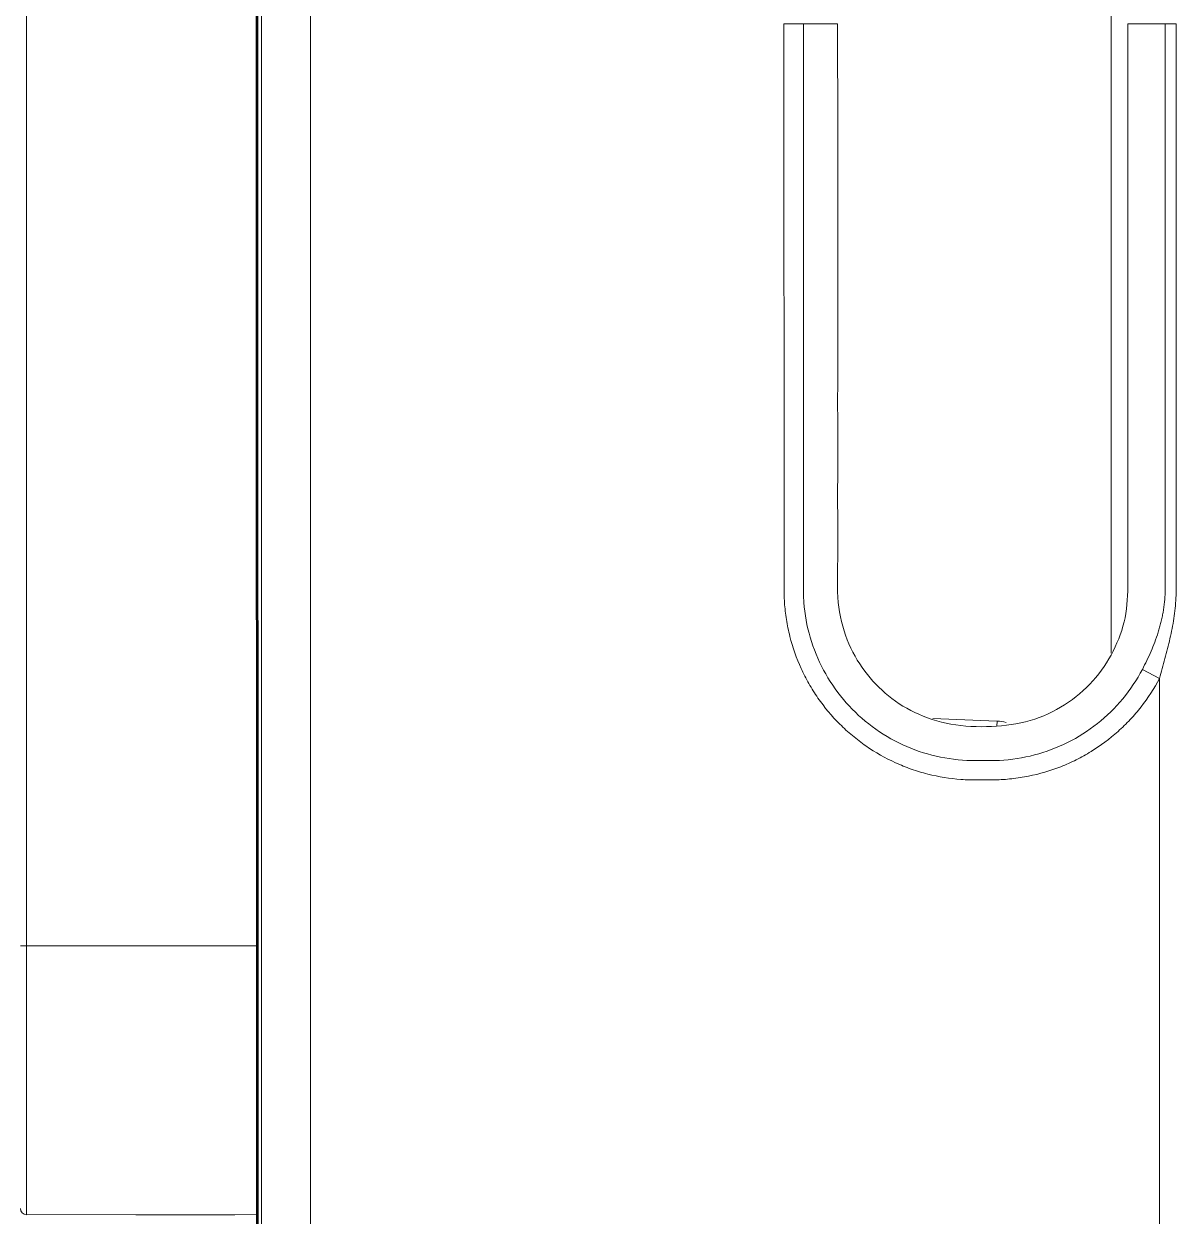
# Model space of a CAD drawing. Header units: millimetres. Extents: x -159872 to 386485, y -250577 to 158966.
# Drawn here: x 370471.3 to 370565.6, y 2998.9 to 3096.6 of the extents above; entities that cross this region are included whole.
import ezdxf

# ---------------------------------------------------------------- set-up
doc = ezdxf.new("R2010")
doc.units = ezdxf.units.MM
doc.layers.add('LDS-equipment-kitchen equipment', color=3, linetype='Continuous', lineweight=13)

# ---------------------------------------------------------------- blocks, each defined once
blk = doc.blocks.new('Group-335')
at = {"layer": 'LDS-equipment-kitchen equipment', "lineweight": 5}
for p, q in [((309816.807, 39406.402), (309816.779, 39701.725)), ((309816.807, 39406.402), (309816.779, 39701.725)), ((309816.779, 39701.697), (309816.807, 39406.434)), ((309816.779, 39701.697), (309816.807, 39406.434)), ((309816.828, 39701.653), (309816.855, 39406.478)), ((309816.828, 39701.653), (309816.855, 39406.478)), ((309816.91, 39701.586), (309816.937, 39406.545)), ((309816.91, 39701.586), (309816.937, 39406.545)), ((309817.206, 39701.338), (309817.234, 39406.791)), ((309817.206, 39701.338), (309817.234, 39406.791)), ((309821.23, 39406.79), (309821.203, 39701.337)), ((309821.23, 39406.79), (309821.203, 39701.337)), ((309797.986, 39478.564), (309797.972, 39629.564)), ((309797.986, 39478.564), (309797.972, 39629.564)), ((309886.782, 39502.536), (309886.772, 39605.538)), ((309886.782, 39502.536), (309886.772, 39605.538)), ((309859.988, 39554.071), (309859.988, 39554.068)), ((309859.988, 39554.071), (309859.988, 39554.068)), ((309859.988, 39554.066), (309859.988, 39554.069)), ((309859.988, 39554.066), (309859.988, 39554.069)), ((309859.988, 39554.066), (309861.572, 39554.066)), ((309859.988, 39554.066), (309861.572, 39554.066)), ((309861.573, 39554.068), (309859.989, 39554.068)), ((309861.573, 39554.068), (309859.989, 39554.068)), ((309861.573, 39554.068), (309861.573, 39554.071)), ((309861.573, 39554.068), (309861.573, 39554.071)), ((309861.573, 39554.068), (309864.37, 39554.068)), ((309861.573, 39554.068), (309861.573, 39554.064)), ((309861.573, 39554.068), (309864.37, 39554.068)), ((309861.573, 39554.068), (309861.573, 39554.064)), ((309864.37, 39554.066), (309861.573, 39554.066)), ((309864.37, 39554.066), (309861.573, 39554.066)), ((309864.384, 39554.066), (309864.366, 39554.066)), ((309864.384, 39554.066), (309864.366, 39554.066)), ((309864.37, 39554.068), (309864.384, 39554.068)), ((309864.37, 39554.068), (309864.384, 39554.068)), ((309888.141, 39554.069), (309888.152, 39554.069)), ((309888.141, 39554.069), (309888.152, 39554.069)), ((309888.152, 39554.069), (309891.186, 39554.069)), ((309888.152, 39554.069), (309891.186, 39554.069)), ((309888.155, 39554.07), (309891.185, 39554.071)), ((309888.155, 39554.07), (309891.185, 39554.071)), ((309891.187, 39554.069), (309891.187, 39554.072)), ((309891.187, 39554.069), (309891.187, 39554.072)), ((309891.187, 39554.069), (309892.09, 39554.069)), ((309891.187, 39554.069), (309892.09, 39554.069)), ((309892.09, 39554.071), (309892.09, 39554.067)), ((309892.09, 39554.071), (309892.09, 39554.067)), ((309890.734, 39500.471), (309889.333, 39501.212)), ((309890.734, 39500.471), (309889.333, 39501.212)), ((309890.742, 39414.562), (309890.734, 39500.471)), ((309890.742, 39414.562), (309890.734, 39500.471)), ((309872.168, 39497.204), (309877.428, 39496.975)), ((309872.168, 39497.204), (309877.428, 39496.975)), ((309877.432, 39496.973), (309877.408, 39496.56)), ((309877.432, 39496.973), (309877.408, 39496.56)), ((309797.986, 39478.564), (309797.482, 39478.564)), ((309797.986, 39478.564), (309797.482, 39478.564)), ((309797.986, 39478.564), (309816.8, 39478.566)), ((309797.986, 39478.564), (309816.8, 39478.566)), ((309797.988, 39456.563), (309797.986, 39478.563)), ((309797.988, 39456.563), (309797.986, 39478.563)), ((309797.988, 39456.563), (309816.802, 39456.565)), ((309797.988, 39456.563), (309816.802, 39456.565)), ((309806.939, 39456.562), (309815.038, 39456.563)), ((309806.939, 39456.562), (309815.038, 39456.563))]:
    blk.add_line(p, q, dxfattribs=at)
at = {"layer": 'LDS-equipment-kitchen equipment', "lineweight": 5, "transparency": 33554687}
for points in [[(309859.988, 39554.066), (309859.988, 39554.066), (309859.992, 39509.467), (309859.992, 39509.467)], [(309859.988, 39554.066), (309859.988, 39554.066), (309859.992, 39509.467), (309859.992, 39509.467)], [(309861.577, 39514.299), (309861.576, 39527.553), (309861.575, 39540.811), (309861.577, 39554.065)], [(309861.577, 39514.299), (309861.576, 39527.553), (309861.575, 39540.811), (309861.577, 39554.065)], [(309864.384, 39554.066), (309864.384, 39554.066), (309864.385, 39545.134), (309864.385, 39545.134)], [(309864.384, 39554.066), (309864.384, 39554.066), (309864.385, 39545.134), (309864.385, 39545.134)], [(309888.137, 39545.15), (309888.137, 39545.15), (309888.137, 39554.069), (309888.137, 39554.069)], [(309888.137, 39545.15), (309888.137, 39545.15), (309888.137, 39554.069), (309888.137, 39554.069)], [(309891.187, 39554.069), (309891.187, 39554.069), (309891.188, 39542.604), (309891.188, 39542.604)], [(309891.187, 39554.069), (309891.187, 39554.069), (309891.188, 39542.604), (309891.188, 39542.604)], [(309892.093, 39527.209), (309892.093, 39527.209), (309892.09, 39554.069), (309892.09, 39554.069)], [(309892.093, 39527.209), (309892.093, 39527.209), (309892.09, 39554.069), (309892.09, 39554.069)], [(309864.385, 39545.134), (309864.385, 39545.134), (309864.386, 39537.443), (309864.386, 39537.443)], [(309864.385, 39545.134), (309864.385, 39545.134), (309864.386, 39537.443), (309864.386, 39537.443)], [(309888.138, 39537.209), (309888.138, 39537.209), (309888.137, 39545.15), (309888.137, 39545.15)], [(309888.138, 39537.209), (309888.138, 39537.209), (309888.137, 39545.15), (309888.137, 39545.15)], [(309891.188, 39542.604), (309891.188, 39542.604), (309891.189, 39534.348), (309891.189, 39534.348)], [(309891.188, 39542.604), (309891.188, 39542.604), (309891.189, 39534.348), (309891.189, 39534.348)], [(309864.386, 39537.443), (309864.386, 39537.443), (309864.386, 39530.995), (309864.386, 39530.995)], [(309864.386, 39537.443), (309864.386, 39537.443), (309864.386, 39530.995), (309864.386, 39530.995)], [(309888.139, 39530.245), (309888.139, 39530.245), (309888.138, 39537.209), (309888.138, 39537.209)], [(309888.139, 39530.245), (309888.139, 39530.245), (309888.138, 39537.209), (309888.138, 39537.209)], [(309891.189, 39534.348), (309891.189, 39534.348), (309891.189, 39529.307), (309891.189, 39529.307)], [(309891.189, 39534.348), (309891.189, 39534.348), (309891.189, 39529.307), (309891.189, 39529.307)], [(309864.386, 39530.995), (309864.386, 39530.995), (309864.387, 39525.791), (309864.387, 39525.791)], [(309864.386, 39530.995), (309864.386, 39530.995), (309864.387, 39525.791), (309864.387, 39525.791)], [(309888.139, 39524.259), (309888.139, 39524.259), (309888.139, 39530.245), (309888.139, 39530.245)], [(309888.139, 39524.259), (309888.139, 39524.259), (309888.139, 39530.245), (309888.139, 39530.245)], [(309891.189, 39529.307), (309891.189, 39529.307), (309891.189, 39527.476), (309891.189, 39527.476)], [(309891.189, 39529.307), (309891.189, 39529.307), (309891.189, 39527.476), (309891.189, 39527.476)], [(309891.189, 39527.476), (309891.189, 39527.476), (309891.19, 39524.157), (309891.19, 39524.157)], [(309891.189, 39527.476), (309891.189, 39527.476), (309891.19, 39524.157), (309891.19, 39524.157)], [(309892.094, 39513.775), (309892.094, 39513.775), (309892.093, 39527.209), (309892.093, 39527.209)], [(309892.094, 39513.775), (309892.094, 39513.775), (309892.093, 39527.209), (309892.093, 39527.209)], [(309864.387, 39525.791), (309864.387, 39524.359), (309864.38, 39522.926), (309864.387, 39521.494)], [(309864.387, 39525.791), (309864.387, 39524.359), (309864.38, 39522.926), (309864.387, 39521.494)], [(309888.14, 39519.249), (309888.14, 39519.249), (309888.139, 39524.259), (309888.139, 39524.259)], [(309888.14, 39519.249), (309888.14, 39519.249), (309888.139, 39524.259), (309888.139, 39524.259)], [(309891.19, 39524.157), (309891.19, 39524.157), (309891.19, 39520.83), (309891.19, 39520.83)], [(309891.19, 39524.157), (309891.19, 39524.157), (309891.19, 39520.83), (309891.19, 39520.83)], [(309864.387, 39521.494), (309864.387, 39521.494), (309864.387, 39517.091), (309864.387, 39517.091)], [(309864.387, 39521.494), (309864.387, 39521.494), (309864.387, 39517.091), (309864.387, 39517.091)], [(309891.19, 39520.83), (309891.19, 39520.83), (309891.19, 39517.507), (309891.19, 39517.507)], [(309891.19, 39520.83), (309891.19, 39520.83), (309891.19, 39517.507), (309891.19, 39517.507)], [(309888.14, 39515.213), (309888.14, 39515.213), (309888.14, 39519.249), (309888.14, 39519.249)], [(309888.14, 39515.213), (309888.14, 39515.213), (309888.14, 39519.249), (309888.14, 39519.249)], [(309864.387, 39517.091), (309864.38, 39515.956), (309864.377, 39514.82), (309864.388, 39513.68)], [(309864.387, 39517.091), (309864.38, 39515.956), (309864.377, 39514.82), (309864.388, 39513.68)], [(309891.19, 39517.507), (309891.19, 39517.507), (309891.191, 39514.184), (309891.191, 39514.184)], [(309891.19, 39517.507), (309891.19, 39517.507), (309891.191, 39514.184), (309891.191, 39514.184)], [(309888.141, 39511.767), (309888.141, 39511.767), (309888.14, 39515.213), (309888.14, 39515.213)], [(309888.141, 39511.767), (309888.141, 39511.767), (309888.14, 39515.213), (309888.14, 39515.213)], [(309861.578, 39509.329), (309861.578, 39509.329), (309861.577, 39514.299), (309861.577, 39514.299)], [(309861.578, 39509.329), (309861.578, 39509.329), (309861.577, 39514.299), (309861.577, 39514.299)], [(309891.191, 39514.184), (309891.191, 39514.184), (309891.191, 39511.834), (309891.191, 39511.834)], [(309891.191, 39514.184), (309891.191, 39514.184), (309891.191, 39511.834), (309891.191, 39511.834)], [(309864.388, 39513.68), (309864.391, 39512.512), (309864.406, 39511.345), (309864.388, 39510.177)], [(309864.388, 39513.68), (309864.391, 39512.512), (309864.406, 39511.345), (309864.388, 39510.177)], [(309892.094, 39510.42), (309892.094, 39510.42), (309892.094, 39513.775), (309892.094, 39513.775)], [(309892.094, 39510.42), (309892.094, 39510.42), (309892.094, 39513.775), (309892.094, 39513.775)], [(309888.141, 39508.722), (309888.144, 39509.742), (309888.141, 39510.754), (309888.141, 39511.767)], [(309888.141, 39508.722), (309888.144, 39509.742), (309888.141, 39510.754), (309888.141, 39511.767)], [(309891.191, 39511.834), (309891.191, 39511.834), (309891.191, 39509.996), (309891.191, 39509.996)], [(309891.191, 39511.834), (309891.191, 39511.834), (309891.191, 39509.996), (309891.191, 39509.996)], [(309864.388, 39510.177), (309864.363, 39509.016), (309864.314, 39507.852), (309864.438, 39506.699)], [(309864.388, 39510.177), (309864.363, 39509.016), (309864.314, 39507.852), (309864.438, 39506.699)], [(309891.191, 39509.996), (309891.191, 39509.996), (309891.191, 39508.673), (309891.191, 39508.673)], [(309891.191, 39509.996), (309891.191, 39509.996), (309891.191, 39508.673), (309891.191, 39508.673)], [(309892.095, 39508.741), (309892.095, 39508.741), (309892.094, 39510.42), (309892.094, 39510.42)], [(309892.095, 39508.741), (309892.095, 39508.741), (309892.094, 39510.42), (309892.094, 39510.42)], [(309859.992, 39509.467), (309859.992, 39509.467), (309859.992, 39508.074), (309859.992, 39508.074)], [(309859.992, 39509.467), (309859.992, 39509.467), (309859.992, 39508.074), (309859.992, 39508.074)], [(309861.578, 39508.087), (309861.578, 39508.087), (309861.578, 39509.329), (309861.578, 39509.329)], [(309861.578, 39508.087), (309861.578, 39508.087), (309861.578, 39509.329), (309861.578, 39509.329)], [(309859.992, 39508.074), (309859.992, 39507.841), (309859.992, 39507.612), (309859.996, 39507.379)], [(309859.992, 39508.074), (309859.992, 39507.841), (309859.992, 39507.612), (309859.996, 39507.379)], [(309861.578, 39507.776), (309861.578, 39507.776), (309861.578, 39508.087), (309861.578, 39508.087)], [(309861.578, 39507.776), (309861.578, 39507.776), (309861.578, 39508.087), (309861.578, 39508.087)], [(309887.975, 39505.801), (309888.127, 39506.764), (309888.137, 39507.745), (309888.141, 39508.722)], [(309887.975, 39505.801), (309888.127, 39506.764), (309888.137, 39507.745), (309888.141, 39508.722)], [(309891.191, 39508.673), (309891.191, 39508.673), (309891.191, 39507.869), (309891.191, 39507.869)], [(309891.191, 39508.673), (309891.191, 39508.673), (309891.191, 39507.869), (309891.191, 39507.869)], [(309892.095, 39507.901), (309892.095, 39507.901), (309892.095, 39508.741), (309892.095, 39508.741)], [(309892.095, 39507.901), (309892.095, 39507.901), (309892.095, 39508.741), (309892.095, 39508.741)], [(309859.996, 39507.379), (309860.003, 39507.146), (309860.014, 39506.913), (309860.031, 39506.681)], [(309859.996, 39507.379), (309860.003, 39507.146), (309860.014, 39506.913), (309860.031, 39506.681)], [(309861.581, 39507.417), (309861.581, 39507.536), (309861.578, 39507.667), (309861.578, 39507.776)], [(309861.581, 39507.417), (309861.581, 39507.536), (309861.578, 39507.667), (309861.578, 39507.776)], [(309861.62, 39506.69), (309861.602, 39506.933), (309861.588, 39507.173), (309861.581, 39507.417)], [(309861.62, 39506.69), (309861.602, 39506.933), (309861.588, 39507.173), (309861.581, 39507.417)], [(309891.188, 39507.537), (309891.184, 39507.269), (309891.166, 39507.004), (309891.138, 39506.74)], [(309891.188, 39507.537), (309891.184, 39507.269), (309891.166, 39507.004), (309891.138, 39506.74)], [(309891.191, 39507.869), (309891.191, 39507.759), (309891.191, 39507.646), (309891.188, 39507.537)], [(309891.191, 39507.869), (309891.191, 39507.759), (309891.191, 39507.646), (309891.188, 39507.537)], [(309891.911, 39505.386), (309891.989, 39505.939), (309892.052, 39506.5), (309892.077, 39507.061)], [(309891.911, 39505.386), (309891.989, 39505.939), (309892.052, 39506.5), (309892.077, 39507.061)], [(309892.077, 39507.061), (309892.091, 39507.344), (309892.091, 39507.622), (309892.095, 39507.901)], [(309892.077, 39507.061), (309892.091, 39507.344), (309892.091, 39507.622), (309892.095, 39507.901)], [(309860.031, 39506.681), (309860.063, 39506.218), (309860.109, 39505.756), (309860.19, 39505.294)], [(309860.031, 39506.681), (309860.063, 39506.218), (309860.109, 39505.756), (309860.19, 39505.294)], [(309862.135, 39503.843), (309861.867, 39504.771), (309861.691, 39505.727), (309861.62, 39506.69)], [(309862.135, 39503.843), (309861.867, 39504.771), (309861.691, 39505.727), (309861.62, 39506.69)], [(309864.438, 39506.699), (309864.544, 39505.654), (309864.78, 39504.617), (309865.172, 39503.64)], [(309864.438, 39506.699), (309864.544, 39505.654), (309864.78, 39504.617), (309865.172, 39503.64)], [(309891.138, 39506.74), (309891.117, 39506.451), (309891.078, 39506.161), (309891.022, 39505.879)], [(309891.138, 39506.74), (309891.117, 39506.451), (309891.078, 39506.161), (309891.022, 39505.879)], [(309860.19, 39505.294), (309860.257, 39504.832), (309860.359, 39504.373), (309860.472, 39503.918)], [(309860.19, 39505.294), (309860.257, 39504.832), (309860.359, 39504.373), (309860.472, 39503.918)], [(309887.101, 39503.046), (309887.517, 39503.924), (309887.817, 39504.852), (309887.975, 39505.801)], [(309887.101, 39503.046), (309887.517, 39503.924), (309887.817, 39504.852), (309887.975, 39505.801)], [(309890.846, 39505.061), (309890.817, 39504.926), (309890.782, 39504.792), (309890.74, 39504.658)], [(309890.846, 39505.061), (309890.817, 39504.926), (309890.782, 39504.792), (309890.74, 39504.658)], [(309890.951, 39505.495), (309890.92, 39505.35), (309890.884, 39505.205), (309890.846, 39505.061)], [(309890.951, 39505.495), (309890.92, 39505.35), (309890.884, 39505.205), (309890.846, 39505.061)], [(309891.022, 39505.879), (309890.997, 39505.748), (309890.973, 39505.625), (309890.951, 39505.495)], [(309891.022, 39505.879), (309890.997, 39505.748), (309890.973, 39505.625), (309890.951, 39505.495)], [(309891.587, 39503.731), (309891.714, 39504.278), (309891.827, 39504.828), (309891.911, 39505.386)], [(309891.587, 39503.731), (309891.714, 39504.278), (309891.827, 39504.828), (309891.911, 39505.386)], [(309890.627, 39504.263), (309890.532, 39503.985), (309890.436, 39503.709), (309890.338, 39503.434)], [(309890.627, 39504.263), (309890.532, 39503.985), (309890.436, 39503.709), (309890.338, 39503.434)], [(309890.74, 39504.658), (309890.701, 39504.528), (309890.669, 39504.394), (309890.627, 39504.263)], [(309890.74, 39504.658), (309890.701, 39504.528), (309890.669, 39504.394), (309890.627, 39504.263)], [(309860.472, 39503.918), (309860.698, 39503.005), (309861.009, 39502.13), (309861.393, 39501.287)], [(309860.472, 39503.918), (309860.698, 39503.005), (309861.009, 39502.13), (309861.393, 39501.287)], [(309864.852, 39498.76), (309863.607, 39500.241), (309862.672, 39501.984), (309862.135, 39503.843)], [(309864.852, 39498.76), (309863.607, 39500.241), (309862.672, 39501.984), (309862.135, 39503.843)], [(309865.172, 39503.64), (309865.528, 39502.719), (309866.022, 39501.848), (309866.615, 39501.058)], [(309865.172, 39503.64), (309865.528, 39502.719), (309866.022, 39501.848), (309866.615, 39501.058)], [(309890.338, 39503.434), (309890.243, 39503.191), (309890.144, 39502.951), (309890.049, 39502.711)], [(309890.338, 39503.434), (309890.243, 39503.191), (309890.144, 39502.951), (309890.049, 39502.711)], [(309891.181, 39502.098), (309891.326, 39502.641), (309891.467, 39503.184), (309891.587, 39503.731)], [(309891.181, 39502.098), (309891.326, 39502.641), (309891.467, 39503.184), (309891.587, 39503.731)], [(309885.524, 39500.562), (309886.159, 39501.314), (309886.684, 39502.153), (309887.101, 39503.046)], [(309885.524, 39500.562), (309886.159, 39501.314), (309886.684, 39502.153), (309887.101, 39503.046)], [(309890.049, 39502.711), (309889.939, 39502.453), (309889.816, 39502.196), (309889.692, 39501.942)], [(309890.049, 39502.711), (309889.939, 39502.453), (309889.816, 39502.196), (309889.692, 39501.942)], [(309861.393, 39501.287), (309861.588, 39500.867), (309861.803, 39500.454), (309862.029, 39500.048)], [(309861.393, 39501.287), (309861.588, 39500.867), (309861.803, 39500.454), (309862.029, 39500.048)], [(309889.332, 39501.21), (309888.421, 39499.503), (309887.166, 39497.979), (309885.649, 39496.779)], [(309889.332, 39501.21), (309888.421, 39499.503), (309887.166, 39497.979), (309885.649, 39496.779)], [(309889.692, 39501.942), (309889.579, 39501.695), (309889.456, 39501.455), (309889.333, 39501.212)], [(309889.692, 39501.942), (309889.579, 39501.695), (309889.456, 39501.455), (309889.333, 39501.212)], [(309890.734, 39500.471), (309890.885, 39501.011), (309891.033, 39501.554), (309891.181, 39502.098)], [(309890.734, 39500.471), (309890.885, 39501.011), (309891.033, 39501.554), (309891.181, 39502.098)], [(309866.615, 39501.058), (309867.165, 39500.313), (309867.822, 39499.636), (309868.545, 39499.051)], [(309866.615, 39501.058), (309867.165, 39500.313), (309867.822, 39499.636), (309868.545, 39499.051)], [(309883.288, 39498.533), (309884.127, 39499.105), (309884.882, 39499.789), (309885.524, 39500.562)], [(309883.288, 39498.533), (309884.127, 39499.105), (309884.882, 39499.789), (309885.524, 39500.562)], [(309889.225, 39498.153), (309889.792, 39498.876), (309890.297, 39499.649), (309890.734, 39500.471)], [(309889.225, 39498.153), (309889.792, 39498.876), (309890.297, 39499.649), (309890.734, 39500.471)], [(309862.029, 39500.048), (309862.261, 39499.646), (309862.512, 39499.248), (309862.773, 39498.867)], [(309862.029, 39500.048), (309862.261, 39499.646), (309862.512, 39499.248), (309862.773, 39498.867)], [(309862.773, 39498.867), (309863.306, 39498.094), (309863.902, 39497.382), (309864.562, 39496.729)], [(309862.773, 39498.867), (309863.306, 39498.094), (309863.902, 39497.382), (309864.562, 39496.729)], [(309869.379, 39495.197), (309867.647, 39496.058), (309866.091, 39497.275), (309864.852, 39498.76)], [(309869.379, 39495.197), (309867.647, 39496.058), (309866.091, 39497.275), (309864.852, 39498.76)], [(309868.545, 39499.051), (309869.3, 39498.44), (309870.132, 39497.925), (309871.021, 39497.534)], [(309868.545, 39499.051), (309869.3, 39498.44), (309870.132, 39497.925), (309871.021, 39497.534)], [(309880.522, 39497.147), (309881.51, 39497.468), (309882.437, 39497.944), (309883.288, 39498.533)], [(309880.522, 39497.147), (309881.51, 39497.468), (309882.437, 39497.944), (309883.288, 39498.533)], [(309871.021, 39497.534), (309871.977, 39497.107), (309873.004, 39496.818), (309874.045, 39496.666)], [(309871.021, 39497.534), (309871.977, 39497.107), (309873.004, 39496.818), (309874.045, 39496.666)], [(309888.329, 39497.105), (309888.646, 39497.44), (309888.942, 39497.79), (309889.225, 39498.153)], [(309888.329, 39497.105), (309888.646, 39497.44), (309888.942, 39497.79), (309889.225, 39498.153)], [(309864.562, 39496.729), (309864.89, 39496.401), (309865.229, 39496.087), (309865.589, 39495.791)], [(309864.562, 39496.729), (309864.89, 39496.401), (309865.229, 39496.087), (309865.589, 39495.791)], [(309874.045, 39496.666), (309875.156, 39496.501), (309876.278, 39496.483), (309877.4, 39496.568)], [(309874.045, 39496.666), (309875.156, 39496.501), (309876.278, 39496.483), (309877.4, 39496.568)], [(309877.4, 39496.568), (309878.458, 39496.649), (309879.517, 39496.815), (309880.522, 39497.147)], [(309877.4, 39496.568), (309878.458, 39496.649), (309879.517, 39496.815), (309880.522, 39497.147)], [(309877.432, 39496.973), (309877.683, 39496.963), (309877.94, 39496.927), (309878.187, 39496.867)], [(309877.432, 39496.973), (309877.683, 39496.963), (309877.94, 39496.927), (309878.187, 39496.867)], [(309885.649, 39496.779), (309884.129, 39495.579), (309882.361, 39494.694), (309880.492, 39494.207)], [(309885.649, 39496.779), (309884.129, 39495.579), (309882.361, 39494.694), (309880.492, 39494.207)], [(309887.341, 39496.135), (309887.687, 39496.442), (309888.015, 39496.766), (309888.329, 39497.105)], [(309887.341, 39496.135), (309887.687, 39496.442), (309888.015, 39496.766), (309888.329, 39497.105)], [(309865.589, 39495.791), (309865.945, 39495.491), (309866.322, 39495.205), (309866.7, 39494.941)], [(309865.589, 39495.791), (309865.945, 39495.491), (309866.322, 39495.205), (309866.7, 39494.941)], [(309885.129, 39494.484), (309885.909, 39494.967), (309886.65, 39495.514), (309887.341, 39496.135)], [(309885.129, 39494.484), (309885.909, 39494.967), (309886.65, 39495.514), (309887.341, 39496.135)], [(309866.7, 39494.941), (309867.469, 39494.408), (309868.28, 39493.949), (309869.124, 39493.568)], [(309866.7, 39494.941), (309867.469, 39494.408), (309868.28, 39493.949), (309869.124, 39493.568)], [(309874.96, 39493.762), (309873.027, 39493.85), (309871.115, 39494.34), (309869.379, 39495.197)], [(309874.96, 39493.762), (309873.027, 39493.85), (309871.115, 39494.34), (309869.379, 39495.197)], [(309883.916, 39493.81), (309884.328, 39494.018), (309884.738, 39494.244), (309885.129, 39494.484)], [(309883.916, 39493.81), (309884.328, 39494.018), (309884.738, 39494.244), (309885.129, 39494.484)], [(309869.124, 39493.568), (309869.54, 39493.375), (309869.97, 39493.202), (309870.411, 39493.046)], [(309869.124, 39493.568), (309869.54, 39493.375), (309869.97, 39493.202), (309870.411, 39493.046)], [(309875.673, 39493.748), (309875.457, 39493.748), (309875.196, 39493.751), (309874.96, 39493.762)], [(309875.673, 39493.748), (309875.457, 39493.748), (309875.196, 39493.751), (309874.96, 39493.762)], [(309876.293, 39493.748), (309876.293, 39493.748), (309875.673, 39493.748), (309875.673, 39493.748)], [(309876.293, 39493.748), (309876.293, 39493.748), (309875.673, 39493.748), (309875.673, 39493.748)], [(309876.911, 39493.748), (309876.911, 39493.748), (309876.293, 39493.748), (309876.293, 39493.748)], [(309876.911, 39493.748), (309876.911, 39493.748), (309876.293, 39493.748), (309876.293, 39493.748)], [(309877.634, 39493.765), (309877.387, 39493.751), (309877.13, 39493.748), (309876.911, 39493.748)], [(309877.634, 39493.765), (309877.387, 39493.751), (309877.13, 39493.748), (309876.911, 39493.748)], [(309880.492, 39494.207), (309879.557, 39493.96), (309878.597, 39493.811), (309877.634, 39493.765)], [(309880.492, 39494.207), (309879.557, 39493.96), (309878.597, 39493.811), (309877.634, 39493.765)], [(309882.653, 39493.245), (309883.083, 39493.415), (309883.51, 39493.605), (309883.916, 39493.81)], [(309882.653, 39493.245), (309883.083, 39493.415), (309883.51, 39493.605), (309883.916, 39493.81)], [(309870.411, 39493.046), (309870.852, 39492.891), (309871.304, 39492.757), (309871.759, 39492.641)], [(309870.411, 39493.046), (309870.852, 39492.891), (309871.304, 39492.757), (309871.759, 39492.641)], [(309871.759, 39492.641), (309872.659, 39492.412), (309873.569, 39492.267), (309874.479, 39492.2)], [(309871.759, 39492.641), (309872.659, 39492.412), (309873.569, 39492.267), (309874.479, 39492.2)], [(309878.635, 39492.257), (309879.1, 39492.306), (309879.555, 39492.377), (309880.007, 39492.469)], [(309878.635, 39492.257), (309879.1, 39492.306), (309879.555, 39492.377), (309880.007, 39492.469)], [(309880.007, 39492.469), (309880.906, 39492.645), (309881.788, 39492.906), (309882.653, 39493.245)], [(309880.007, 39492.469), (309880.906, 39492.645), (309881.788, 39492.906), (309882.653, 39493.245)], [(309874.479, 39492.2), (309874.715, 39492.186), (309874.941, 39492.176), (309875.174, 39492.169)], [(309874.479, 39492.2), (309874.715, 39492.186), (309874.941, 39492.176), (309875.174, 39492.169)], [(309875.174, 39492.169), (309875.4, 39492.162), (309875.636, 39492.165), (309875.862, 39492.165)], [(309875.174, 39492.169), (309875.4, 39492.162), (309875.636, 39492.165), (309875.862, 39492.165)], [(309875.862, 39492.165), (309875.862, 39492.165), (309876.553, 39492.165), (309876.553, 39492.165)], [(309875.862, 39492.165), (309875.862, 39492.165), (309876.553, 39492.165), (309876.553, 39492.165)], [(309876.553, 39492.165), (309876.79, 39492.165), (309877.015, 39492.162), (309877.252, 39492.165)], [(309876.553, 39492.165), (309876.79, 39492.165), (309877.015, 39492.162), (309877.252, 39492.165)], [(309877.252, 39492.165), (309877.707, 39492.176), (309878.176, 39492.204), (309878.635, 39492.257)], [(309877.252, 39492.165), (309877.707, 39492.176), (309878.176, 39492.204), (309878.635, 39492.257)], [(309797.988, 39456.563), (309797.713, 39456.563), (309797.484, 39456.786), (309797.484, 39457.064)], [(309797.988, 39456.563), (309797.713, 39456.563), (309797.484, 39456.786), (309797.484, 39457.064)]]:
    blk.add_open_spline(points, degree=3, dxfattribs=at)
blk = doc.blocks.new('Group-337')
at = {"layer": 'LDS-equipment-kitchen equipment'}
blk.add_blockref('Group-335', (0, 0), dxfattribs=at)
blk = doc.blocks.new('Group-338')
at = {"layer": 'LDS-equipment-kitchen equipment'}
blk.add_blockref('Group-337', (0, 0), dxfattribs=at)

msp = doc.modelspace()

# ---------------------------------------------------------------- block references
at = {"layer": 'LDS-equipment-kitchen equipment', "color": 7}
msp.add_blockref('Group-338', (60673.51323, -36457.51522), dxfattribs=at)

doc.saveas('drawing.dxf')
